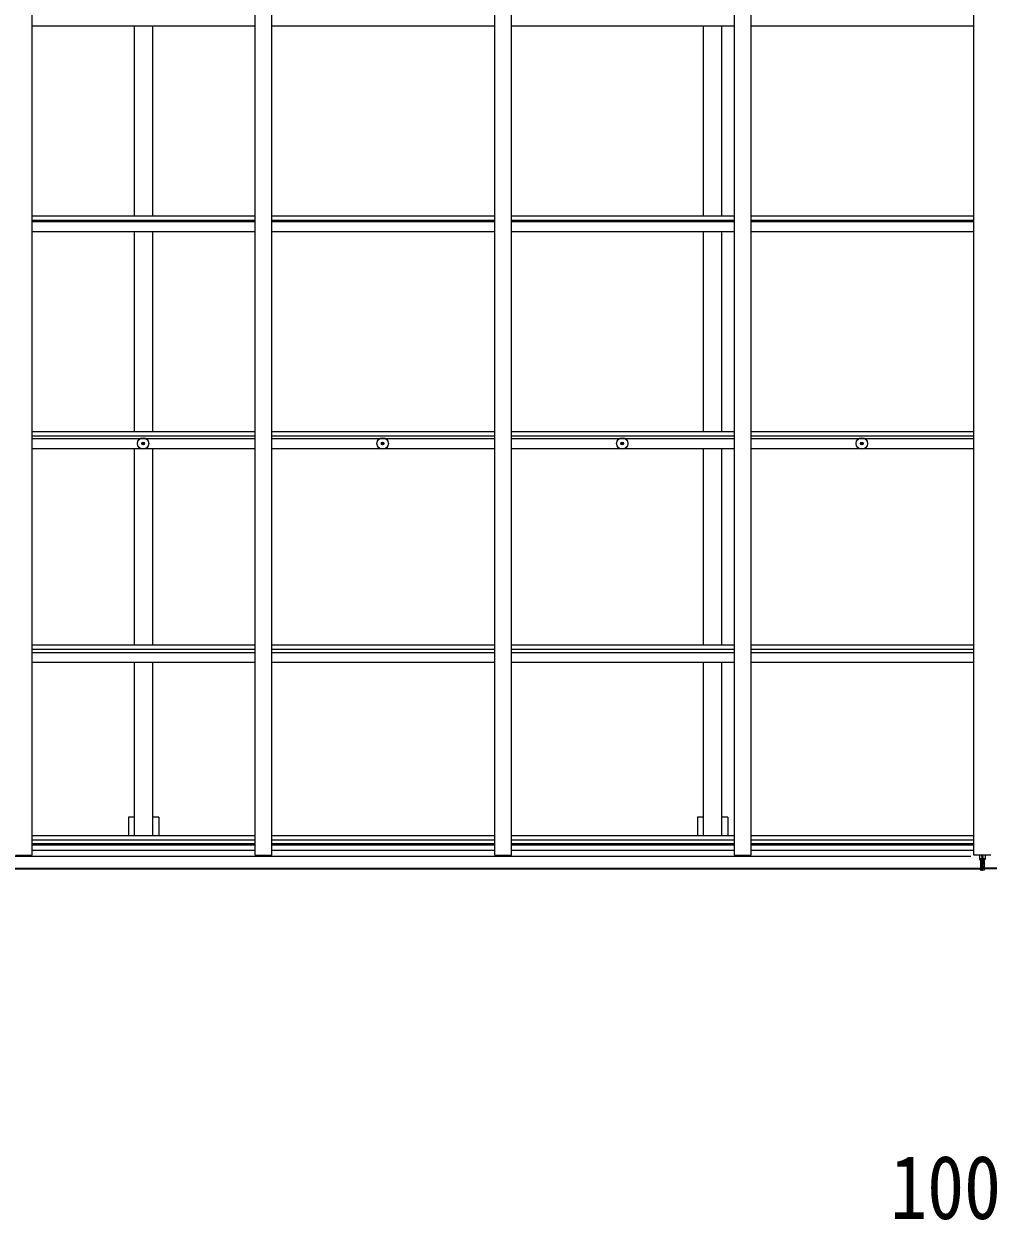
# Model space of a CAD drawing. Units: millimetres at full size, sheet at 1:40; details may follow other scales. Extents: x -11181 to 11305, y -7804 to 7716.
# Drawn here: x 1158 to 4040, y 748 to 4321 of the extents above; entities that cross this region are included whole.
import ezdxf
from ezdxf.enums import TextEntityAlignment as Align

# ---------------------------------------------------------------- set-up
doc = ezdxf.new("R2010")
doc.units = ezdxf.units.MM
doc.header["$LTSCALE"] = 40
for name, color, linetype, lineweight in [('0-1_本体', 4, 'Continuous', 9), ('0-2_部品', 7, 'Continuous', 9), ('0-3_ELV2', 4, 'Continuous', 9), ('0-A_寸法', 6, 'Continuous', 9)]:
    doc.layers.add(name, color=color, linetype=linetype, lineweight=lineweight)
doc.styles.add('ＭＳ ゴシック', font='')
doc.styles.get('ＭＳ ゴシック').set_extended_font_data('MS Gothic')

msp = doc.modelspace()

# ---------------------------------------------------------------- linework, layer by layer
at = {"layer": '0-1_本体'}
for p, q in [((1183.45, 1837.91), (1183.45, 6849.87)), ((1849.45, 1837.91), (1849.45, 6849.87)), ((1899.45, 1837.91), (1899.45, 6849.87)), ((2565.45, 1837.91), (2565.45, 6849.87)), ((2615.45, 1837.91), (2615.45, 6849.87)), ((3281.45, 1837.91), (3281.45, 6849.87)), ((3331.45, 1837.91), (3331.45, 6849.87)), ((3997.45, 1837.91), (3997.45, 6849.87)), ((1183.45, 4315.89), (1849.45, 4315.89)), ((1488.95, 3748.37), (1488.95, 4315.89)), ((1543.95, 3748.37), (1543.95, 4315.89)), ((1899.45, 4315.89), (2565.45, 4315.89)), ((2615.45, 4315.89), (3281.45, 4315.89)), ((3188.95, 3748.37), (3188.95, 4315.89)), ((3243.95, 3748.37), (3243.95, 4315.89)), ((3331.45, 4315.89), (3997.45, 4315.89)), ((1183.45, 3748.36), (1849.45, 3748.36)), ((1183.45, 3735.35), (1849.45, 3735.35)), ((1183.45, 3731.48), (1849.45, 3731.48)), ((1899.45, 3748.36), (2565.45, 3748.36)), ((1899.45, 3735.35), (2565.45, 3735.35)), ((1899.45, 3731.48), (2565.45, 3731.48)), ((2615.45, 3748.36), (3281.45, 3748.36)), ((2615.45, 3735.35), (3281.45, 3735.35)), ((2615.45, 3731.48), (3281.45, 3731.48)), ((3331.45, 3748.36), (3997.45, 3748.36)), ((3331.45, 3735.35), (3997.45, 3735.35)), ((3331.45, 3731.48), (3997.45, 3731.48)), ((1183.45, 3701.69), (1849.45, 3701.69)), ((1488.95, 3103.35), (1488.95, 3701.69)), ((1543.95, 3103.35), (1543.95, 3701.69)), ((1899.45, 3701.69), (2565.45, 3701.69)), ((2615.45, 3701.69), (3281.45, 3701.69)), ((3188.95, 3103.35), (3188.95, 3701.69)), ((3243.95, 3103.35), (3243.95, 3701.69)), ((3331.45, 3701.69), (3997.45, 3701.69)), ((1183.45, 3103.33), (1849.45, 3103.33)), ((1183.45, 3090.42), (1849.45, 3090.42)), ((1183.45, 3082.51), (1849.45, 3082.51)), ((1899.45, 3103.33), (2565.45, 3103.33)), ((1899.45, 3090.42), (2565.45, 3090.42)), ((1899.45, 3082.51), (2565.45, 3082.51)), ((2615.45, 3103.33), (3281.45, 3103.33)), ((2615.45, 3090.42), (3281.45, 3090.42)), ((2615.45, 3082.51), (3281.45, 3082.51)), ((3331.45, 3103.33), (3997.45, 3103.33)), ((3331.45, 3090.42), (3997.44, 3090.42)), ((3331.45, 3082.51), (3997.45, 3082.51)), ((1183.45, 3053.18), (1849.45, 3053.18)), ((1488.95, 2466.19), (1488.95, 3053.18)), ((1543.95, 2466.19), (1543.95, 3053.18)), ((1899.45, 3053.18), (2565.45, 3053.18)), ((2615.45, 3053.18), (3281.45, 3053.18)), ((3188.95, 2466.19), (3188.95, 3053.18)), ((3243.95, 2466.19), (3243.95, 3053.18)), ((3331.45, 3053.18), (3997.45, 3053.18)), ((1183.45, 2466.17), (1849.45, 2466.17)), ((1899.45, 2466.17), (2565.45, 2466.17)), ((2615.45, 2466.17), (3281.45, 2466.17)), ((3331.45, 2466.17), (3997.45, 2466.17)), ((1183.45, 2453.36), (1849.45, 2453.36)), ((1183.45, 2443.2), (1849.45, 2443.2)), ((1899.45, 2453.36), (2565.45, 2453.36)), ((1899.45, 2443.2), (2565.45, 2443.2)), ((2615.45, 2453.36), (3281.45, 2453.36)), ((2615.45, 2443.2), (3281.45, 2443.2)), ((3331.45, 2453.36), (3997.45, 2453.36)), ((3331.45, 2443.2), (3997.45, 2443.2)), ((1183.45, 2414.24), (1849.45, 2414.24)), ((1488.95, 1896.77), (1488.95, 2414.24)), ((1543.95, 1896.77), (1543.95, 2414.24)), ((1899.45, 2414.24), (2565.45, 2414.24)), ((2615.45, 2414.24), (3281.45, 2414.24)), ((3188.95, 1896.77), (3188.95, 2414.24)), ((3243.95, 1896.77), (3243.95, 2414.24)), ((3331.45, 2414.24), (3997.45, 2414.24)), ((1561.65, 1951.6), (1543.95, 1951.6)), ((1561.65, 1951.6), (1561.65, 1896.77)), ((3261.65, 1951.6), (3243.95, 1951.6)), ((3261.65, 1951.6), (3261.65, 1896.77)), ((1183.45, 1896.77), (1849.45, 1896.77)), ((1899.45, 1896.77), (2565.45, 1896.77)), ((2615.45, 1896.77), (3281.45, 1896.77)), ((3331.45, 1896.77), (3997.45, 1896.77)), ((1183.45, 1883.94), (1849.45, 1883.94)), ((1183.45, 1872.6), (1849.45, 1872.6)), ((1183.45, 1868.81), (1849.45, 1868.81)), ((1899.45, 1883.94), (2565.45, 1883.94)), ((1899.45, 1872.6), (2565.45, 1872.6)), ((1899.45, 1868.81), (2565.45, 1868.81)), ((2615.45, 1883.94), (3281.45, 1883.94)), ((2615.45, 1872.6), (3281.45, 1872.6)), ((2615.45, 1868.81), (3281.45, 1868.81)), ((3331.45, 1883.94), (3997.45, 1883.94)), ((3331.45, 1872.6), (3997.45, 1872.6)), ((3331.45, 1868.81), (3997.45, 1868.81)), ((3988.45, 1834.58), (-955.55, 1834.58)), ((1133.45, 1837.91), (1183.45, 1837.91)), ((1183.45, 1852.86), (1849.45, 1852.86)), ((1849.45, 1837.91), (1899.45, 1837.91)), ((1899.45, 1852.86), (2565.45, 1852.86)), ((2565.45, 1837.91), (2615.45, 1837.91)), ((2615.45, 1852.86), (3281.45, 1852.86)), ((3281.45, 1837.91), (3331.45, 1837.91)), ((3331.45, 1852.86), (3997.45, 1852.86)), ((4047.45, 1837.91), (3997.45, 1837.91)), ((-988.05, 1799.1), (4020.95, 1799.1)), ((-988.05, 1797.04), (4020.95, 1797.04)), ((9032.95, 1799.1), (4023.95, 1799.1)), ((9032.95, 1797.04), (4023.95, 1797.04))]:
    msp.add_line(p, q, dxfattribs=at)
for points in [[(1488.95, 1951.6), (1471.25, 1951.6), (1471.25, 1896.77)], [(3188.95, 1951.6), (3171.25, 1951.6), (3171.25, 1896.77)]]:
    msp.add_lwpolyline(points, dxfattribs=at)
at = {"layer": '0-2_部品'}
for p, q in [((1512.21, 3068.3), (1513.32, 3068.32)), ((1512.21, 3067.3), (1513.32, 3067.28)), ((1513.32, 3068.32), (1513.83, 3068.42)), ((1513.32, 3067.28), (1513.83, 3067.18)), ((1513.93, 3068.93), (1513.83, 3068.42)), ((1513.93, 3066.66), (1513.83, 3067.18)), ((1513.95, 3070.04), (1513.93, 3068.93)), ((1513.95, 3065.55), (1513.93, 3066.66)), ((1514.95, 3070.04), (1514.97, 3068.93)), ((1514.95, 3065.55), (1514.97, 3066.66)), ((1514.97, 3068.93), (1515.07, 3068.42)), ((1514.97, 3066.66), (1515.07, 3067.18)), ((1515.59, 3068.32), (1515.07, 3068.42)), ((1515.59, 3067.28), (1515.07, 3067.18)), ((1516.7, 3068.3), (1515.59, 3068.32)), ((1516.7, 3067.3), (1515.59, 3067.28)), ((2228.21, 3068.3), (2229.32, 3068.32)), ((2228.21, 3067.3), (2229.32, 3067.28)), ((2229.32, 3068.32), (2229.83, 3068.42)), ((2229.32, 3067.28), (2229.83, 3067.18)), ((2229.93, 3068.93), (2229.83, 3068.42)), ((2229.93, 3066.66), (2229.83, 3067.18)), ((2229.95, 3070.04), (2229.93, 3068.93)), ((2229.95, 3065.55), (2229.93, 3066.66)), ((2230.95, 3070.04), (2230.97, 3068.93)), ((2230.95, 3065.55), (2230.97, 3066.66)), ((2230.97, 3068.93), (2231.07, 3068.42)), ((2230.97, 3066.66), (2231.07, 3067.18)), ((2231.59, 3068.32), (2231.07, 3068.42)), ((2231.59, 3067.28), (2231.07, 3067.18)), ((2232.7, 3068.3), (2231.59, 3068.32)), ((2232.7, 3067.3), (2231.59, 3067.28)), ((2944.21, 3068.3), (2945.32, 3068.32)), ((2944.21, 3067.3), (2945.32, 3067.28)), ((2945.32, 3068.32), (2945.83, 3068.42)), ((2945.32, 3067.28), (2945.83, 3067.18)), ((2945.93, 3068.93), (2945.83, 3068.42)), ((2945.93, 3066.66), (2945.83, 3067.18)), ((2945.95, 3070.04), (2945.93, 3068.93)), ((2945.95, 3065.55), (2945.93, 3066.66)), ((2946.95, 3070.04), (2946.97, 3068.93)), ((2946.95, 3065.55), (2946.97, 3066.66)), ((2946.97, 3068.93), (2947.07, 3068.42)), ((2946.97, 3066.66), (2947.07, 3067.18)), ((2947.59, 3068.32), (2947.07, 3068.42)), ((2947.59, 3067.28), (2947.07, 3067.18)), ((2948.7, 3068.3), (2947.59, 3068.32)), ((2948.7, 3067.3), (2947.59, 3067.28)), ((3660.21, 3068.3), (3661.32, 3068.32)), ((3660.21, 3067.3), (3661.32, 3067.28)), ((3661.32, 3068.32), (3661.83, 3068.42)), ((3661.32, 3067.28), (3661.83, 3067.18)), ((3661.93, 3068.93), (3661.83, 3068.42)), ((3661.93, 3066.66), (3661.83, 3067.18)), ((3661.95, 3070.04), (3661.93, 3068.93)), ((3661.95, 3065.55), (3661.93, 3066.66)), ((3662.95, 3070.04), (3662.97, 3068.93)), ((3662.95, 3065.55), (3662.97, 3066.66)), ((3662.97, 3068.93), (3663.07, 3068.42)), ((3662.97, 3066.66), (3663.07, 3067.18)), ((3663.59, 3068.32), (3663.07, 3068.42)), ((3663.59, 3067.28), (3663.07, 3067.18)), ((3664.7, 3068.3), (3663.59, 3068.32)), ((3664.7, 3067.3), (3663.59, 3067.28))]:
    msp.add_line(p, q, dxfattribs=at)
for centre, radius in [((1514.45, 3067.8), 17), ((2230.45, 3067.8), 17), ((2946.45, 3067.8), 17), ((3662.45, 3067.8), 17), ((1514.45, 3067.8), 4), ((2230.45, 3067.8), 4), ((2946.45, 3067.8), 4), ((3662.45, 3067.8), 4)]:
    msp.add_circle(centre, radius, dxfattribs=at)
for centre, start, end in [((1514.45, 3067.8), 167.44414, 192.55586), ((1514.45, 3067.8), 77.44414, 102.55586), ((1514.45, 3067.8), 257.44414, 282.55586), ((1514.45, 3067.8), 347.44414, 12.55586), ((2230.45, 3067.8), 167.44414, 192.55586), ((2230.45, 3067.8), 77.44414, 102.55586), ((2230.45, 3067.8), 257.44414, 282.55586), ((2230.45, 3067.8), 347.44414, 12.55586), ((2946.45, 3067.8), 167.44414, 192.55586), ((2946.45, 3067.8), 77.44414, 102.55586), ((2946.45, 3067.8), 257.44414, 282.55586), ((2946.45, 3067.8), 347.44414, 12.55586), ((3662.45, 3067.8), 167.44414, 192.55586), ((3662.45, 3067.8), 77.44414, 102.55586), ((3662.45, 3067.8), 257.44414, 282.55586), ((3662.45, 3067.8), 347.44414, 12.55586)]:
    msp.add_arc(centre, 2.3, start, end, dxfattribs=at)
at = {"layer": '0-3_ELV2'}
for p, q in [((4013.95, 1837.91), (4013.95, 1827.02)), ((4013.95, 1826.52), (4020.95, 1826.58)), ((4013.95, 1825.14), (4020.95, 1825.08)), ((4016.95, 1825.11), (4016.95, 1813.25)), ((4020.95, 1834.08), (4020.95, 1837.91)), ((4020.95, 1834.08), (4023.95, 1834.08)), ((4020.95, 1834.08), (4020.95, 1827.01)), ((4020.95, 1827.01), (4023.95, 1827.01)), ((4020.95, 1827.01), (4020.95, 1817.37)), ((4023.95, 1834.08), (4023.95, 1837.91)), ((4023.95, 1834.08), (4023.95, 1827.01)), ((4023.95, 1827.01), (4023.95, 1817.37)), ((4030.95, 1825.64), (4023.95, 1825.58)), ((4027.95, 1825.11), (4027.95, 1813.28)), ((4030.95, 1837.91), (4030.95, 1827.02)), ((4030.95, 1826.52), (4030.95, 1825.64)), ((4015.95, 1798.58), (4015.95, 1797.08)), ((4020.95, 1796.78), (4015.95, 1797.08)), ((4015.95, 1797.08), (4015.95, 1794.08)), ((4015.95, 1794.08), (4020.79, 1793.78)), ((4016.95, 1813.25), (4020.95, 1813.28)), ((4016.95, 1813.25), (4016.95, 1805.01)), ((4016.95, 1805.01), (4020.95, 1805.08)), ((4016.95, 1805.01), (4016.95, 1801.41)), ((4016.95, 1801.41), (4020.95, 1801.48)), ((4016.95, 1801.41), (4016.95, 1799.58)), ((4016.95, 1799.58), (4020.95, 1799.58)), ((4020.79, 1793.78), (4022.45, 1793.68)), ((4020.95, 1817.37), (4023.95, 1817.37)), ((4020.95, 1817.37), (4020.95, 1810.29)), ((4020.95, 1810.29), (4023.95, 1810.29)), ((4020.95, 1799.58), (4020.95, 1810.29)), ((4020.95, 1799.58), (4020.95, 1796.78)), ((4022.45, 1796.69), (4020.95, 1796.78)), ((4028.95, 1797.08), (4022.45, 1796.69)), ((4022.45, 1793.68), (4022.45, 1796.69)), ((4023.95, 1817.37), (4023.95, 1810.29)), ((4023.95, 1799.58), (4023.95, 1810.29)), ((4023.95, 1801.48), (4027.95, 1801.48)), ((4023.95, 1799.58), (4027.95, 1799.58)), ((4027.95, 1801.48), (4027.95, 1799.58)), ((4028.95, 1798.58), (4028.95, 1797.08))]:
    msp.add_line(p, q, dxfattribs=at)
for points in [[(4020.95, 1827.08), (4013.95, 1827.02), (4013.95, 1826.52), (4013.95, 1825.64)], [(4020.95, 1825.58), (4013.95, 1825.64), (4013.95, 1825.14)], [(4023.95, 1826.58), (4030.95, 1826.52), (4030.95, 1827.02), (4023.95, 1827.08)], [(4023.95, 1825.08), (4030.95, 1825.14), (4030.95, 1825.64)], [(4022.45, 1793.68), (4028.95, 1794.08), (4028.95, 1797.08)], [(4023.95, 1813.28), (4027.95, 1813.28), (4027.95, 1805.08)], [(4023.95, 1805.08), (4027.95, 1805.08), (4027.95, 1801.48)]]:
    msp.add_lwpolyline(points, dxfattribs=at)
for centre, start, end in [((4016.95, 1798.58), 90, 180), ((4027.95, 1798.58), 0, 90)]:
    msp.add_arc(centre, 1, start, end, dxfattribs=at)
for centre, major_axis, ratio, start_param, end_param in [((4020.98, 1796.78), (0.18, 2.99), 0.008711, 1.5718618, 3.1415927), ((3849.08, 1807.29), (171.87, -10.52), 0.017422, 0.0000005, 0.0010659)]:
    msp.add_ellipse(centre, major_axis=major_axis, ratio=ratio, start_param=start_param, end_param=end_param, dxfattribs=at)

# ---------------------------------------------------------------- texts
at = {"layer": '0-A_寸法', "color": 7, "style": 'ＭＳ ゴシック', "width": 0.85}
msp.add_text('10064', height=190.6, dxfattribs=at).set_placement((3747.45, 693.94), align=Align.BOTTOM_LEFT)

doc.saveas('drawing.dxf')
